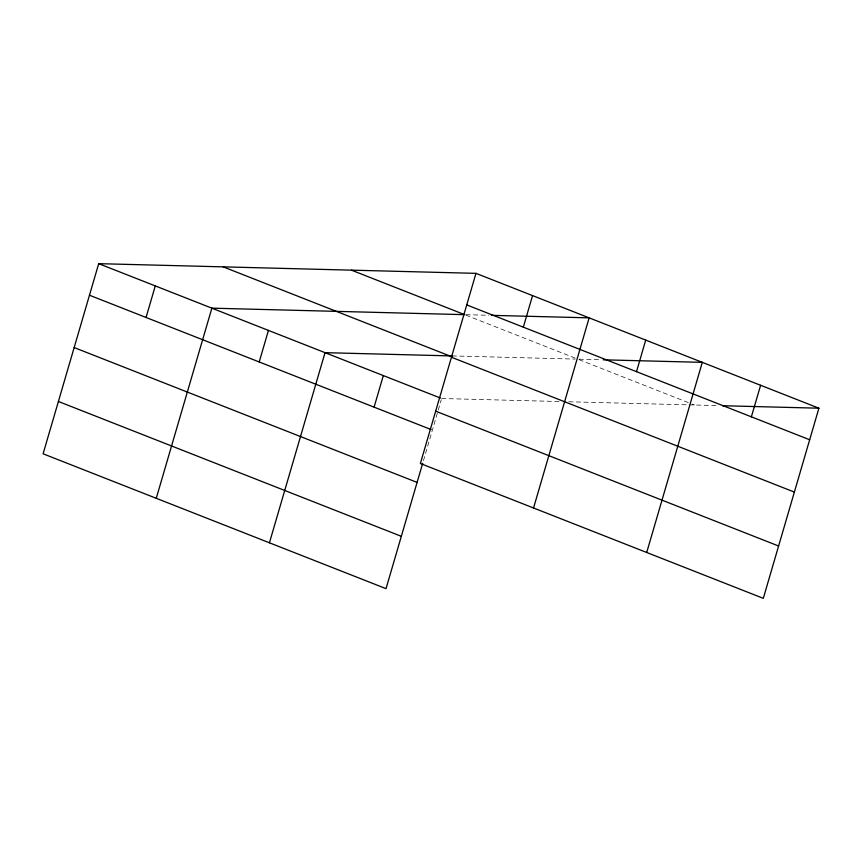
<?xml version="1.0" encoding="UTF-8"?>
<svg xmlns="http://www.w3.org/2000/svg" width="862" height="862" viewBox="0 0 862 862"><rect width="100%" height="100%" fill="white"/><g stroke="black" fill="none" stroke-linecap="round" stroke-linejoin="round"><path stroke-width="0.65" stroke-dasharray="4.31 3.23" d="M423.436 460.707L441.247 399.774M465.976 314.695L488.743 315.276M452.205 355.931L575.137 359.088M579.145 359.185L600.566 359.734M441.624 398.513L559.427 401.53M568.791 401.778L687.714 404.828M689.05 404.86L717.152 405.582M465.868 315.136L575.342 358.183M579.048 359.637L690.677 403.535M691.917 404.03L694.395 405"/><path stroke-width="1.29" d="M475.975 273.351L420.376 463.487L763.301 598.336L818.9 408.2L475.975 273.351L98.699 263.664L43.1 453.8L386.025 588.649L422.692 463.25M146.055 317.475L155.279 285.915M156.259 498.301L211.869 308.165L464.64 314.652L351.48 270.162M259.214 361.975L268.448 330.415M269.429 542.801L325.028 352.666L452.205 355.931M374.097 407.144L383.321 375.584M523.331 327.161L532.565 295.601M533.546 507.987L589.145 317.852L491.415 315.341M636.501 371.662L645.724 340.102M646.705 552.488L702.304 362.352L603.238 359.81M751.373 416.831L760.607 385.271M722.507 405.722L818.9 408.2M466.751 304.911L809.677 439.76M223.204 266.864L452.011 356.836M451.451 357.245L794.365 492.083M98.699 263.664L440.385 398.018M435.687 411.163L778.601 546.002M89.476 295.224L431.151 429.578M74.164 347.558L417.089 482.397M58.401 401.476L401.326 536.315"/></g></svg>
